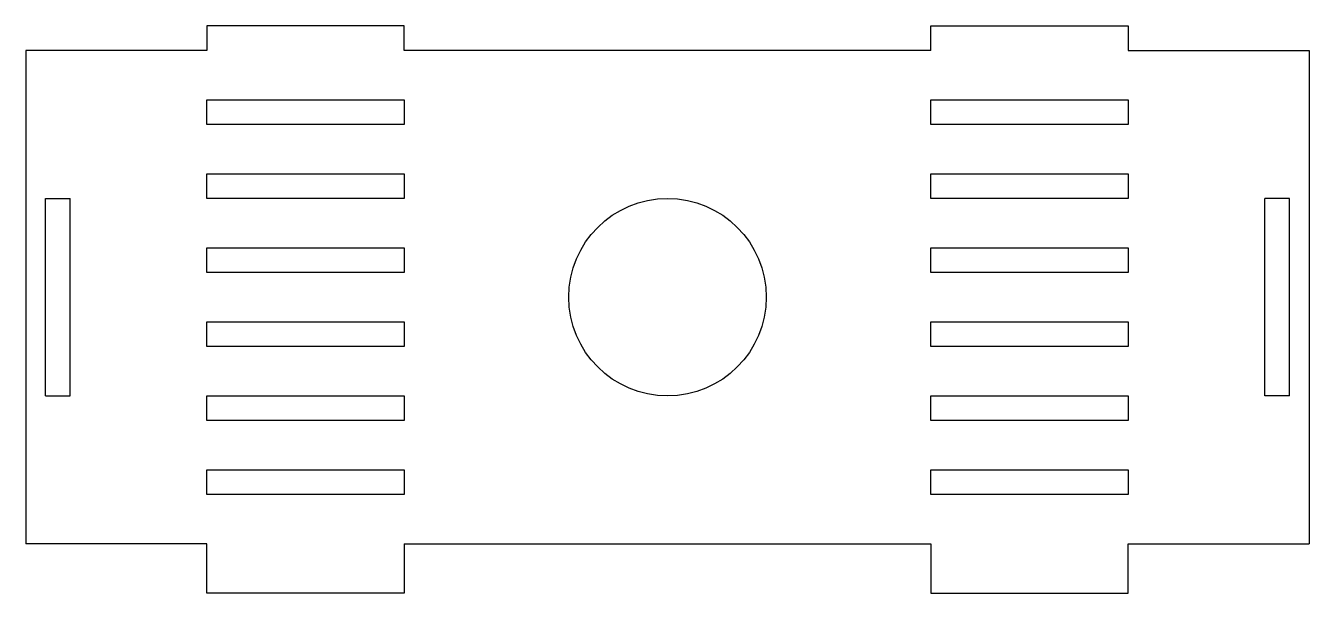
# Model space of a CAD drawing. Header units: millimetres. Extents: x -65 to 65, y -30 to 28.
import ezdxf

# ---------------------------------------------------------------- set-up
doc = ezdxf.new("R2010")
doc.units = ezdxf.units.MM

msp = doc.modelspace()

# ---------------------------------------------------------------- linework, layer by layer
at = {"color": 7, "linetype": 'Continuous', "lineweight": 25}
for p, q in [((-46.67, 27.5), (-46.67, 25)), ((-26.67, 27.5), (-46.67, 27.5)), ((-26.67, 25), (-26.67, 27.5)), ((26.67, 25), (26.67, 27.5)), ((26.67, 27.5), (46.67, 27.5)), ((46.67, 27.5), (46.67, 25)), ((-46.67, 25), (-65, 25)), ((-65, 25), (-65, -25)), ((26.67, 25), (-26.67, 25)), ((46.67, 25), (65, 25)), ((65, 25), (65, -25)), ((-46.67, 17.5), (-46.67, 20)), ((-46.67, 20), (-26.67, 20)), ((-26.67, 20), (-26.67, 17.5)), ((26.67, 20), (46.67, 20)), ((26.67, 17.5), (26.67, 20)), ((46.67, 20), (46.67, 17.5)), ((-26.67, 17.5), (-46.67, 17.5)), ((46.67, 17.5), (26.67, 17.5)), ((-46.67, 12.5), (-26.67, 12.5)), ((-46.67, 10), (-46.67, 12.5)), ((-26.67, 12.5), (-26.67, 10)), ((26.67, 12.5), (46.67, 12.5)), ((26.67, 10), (26.67, 12.5)), ((46.67, 12.5), (46.67, 10)), ((-63, 10), (-60.5, 10)), ((-63, -10), (-63, 10)), ((-60.5, -10), (-60.5, 10)), ((-26.67, 10), (-46.67, 10)), ((46.67, 10), (26.67, 10)), ((63, 10), (60.5, 10)), ((60.5, -10), (60.5, 10)), ((63, -10), (63, 10)), ((-46.67, 5), (-26.67, 5)), ((-46.67, 2.5), (-46.67, 5)), ((-26.67, 5), (-26.67, 2.5)), ((26.67, 5), (46.67, 5)), ((26.67, 2.5), (26.67, 5)), ((46.67, 5), (46.67, 2.5)), ((-26.67, 2.5), (-46.67, 2.5)), ((46.67, 2.5), (26.67, 2.5)), ((-46.67, -2.5), (-26.67, -2.5)), ((-46.67, -5), (-46.67, -2.5)), ((-26.67, -2.5), (-26.67, -5)), ((26.67, -2.5), (46.67, -2.5)), ((26.67, -5), (26.67, -2.5)), ((46.67, -2.5), (46.67, -5)), ((-26.67, -5), (-46.67, -5)), ((46.67, -5), (26.67, -5)), ((-63, -10), (-60.5, -10)), ((-46.67, -10), (-26.67, -10)), ((-46.67, -12.5), (-46.67, -10)), ((-26.67, -10), (-26.67, -12.5)), ((26.67, -10), (46.67, -10)), ((26.67, -12.5), (26.67, -10)), ((46.67, -10), (46.67, -12.5)), ((63, -10), (60.5, -10)), ((-26.67, -12.5), (-46.67, -12.5)), ((46.67, -12.5), (26.67, -12.5)), ((-46.67, -17.5), (-26.67, -17.5)), ((-46.67, -20), (-46.67, -17.5)), ((-26.67, -17.5), (-26.67, -20)), ((26.67, -17.5), (46.67, -17.5)), ((26.67, -20), (26.67, -17.5)), ((46.67, -17.5), (46.67, -20)), ((-26.67, -20), (-46.67, -20)), ((46.67, -20), (26.67, -20)), ((-46.67, -25), (-65, -25)), ((-46.67, -30), (-46.67, -25)), ((-26.67, -25), (26.67, -25)), ((-26.67, -25), (-26.67, -30)), ((26.67, -25), (26.67, -30)), ((46.67, -25), (65, -25)), ((46.67, -30), (46.67, -25)), ((-26.67, -30), (-46.67, -30)), ((26.67, -30), (46.67, -30))]:
    msp.add_line(p, q, dxfattribs=at)
msp.add_circle((0, 0), 10, dxfattribs=at)

doc.saveas('drawing.dxf')
